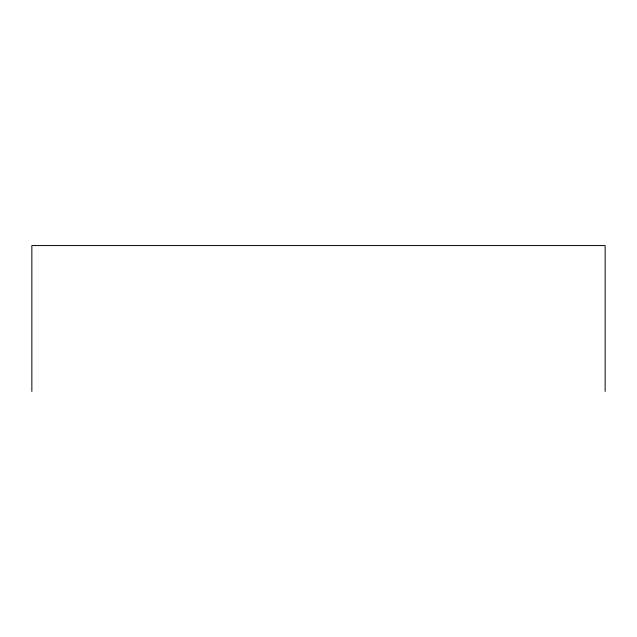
<?xml version="1.0" encoding="UTF-8"?>
<svg xmlns="http://www.w3.org/2000/svg" width="637" height="637" viewBox="0 0 637 637"><rect width="100%" height="100%" fill="white"/><g stroke="black" fill="none" stroke-linecap="round" stroke-linejoin="round"><path stroke-width="0.96" d="M605.15 391.437L605.15 245.563L31.85 245.563L31.85 391.437"/></g></svg>
